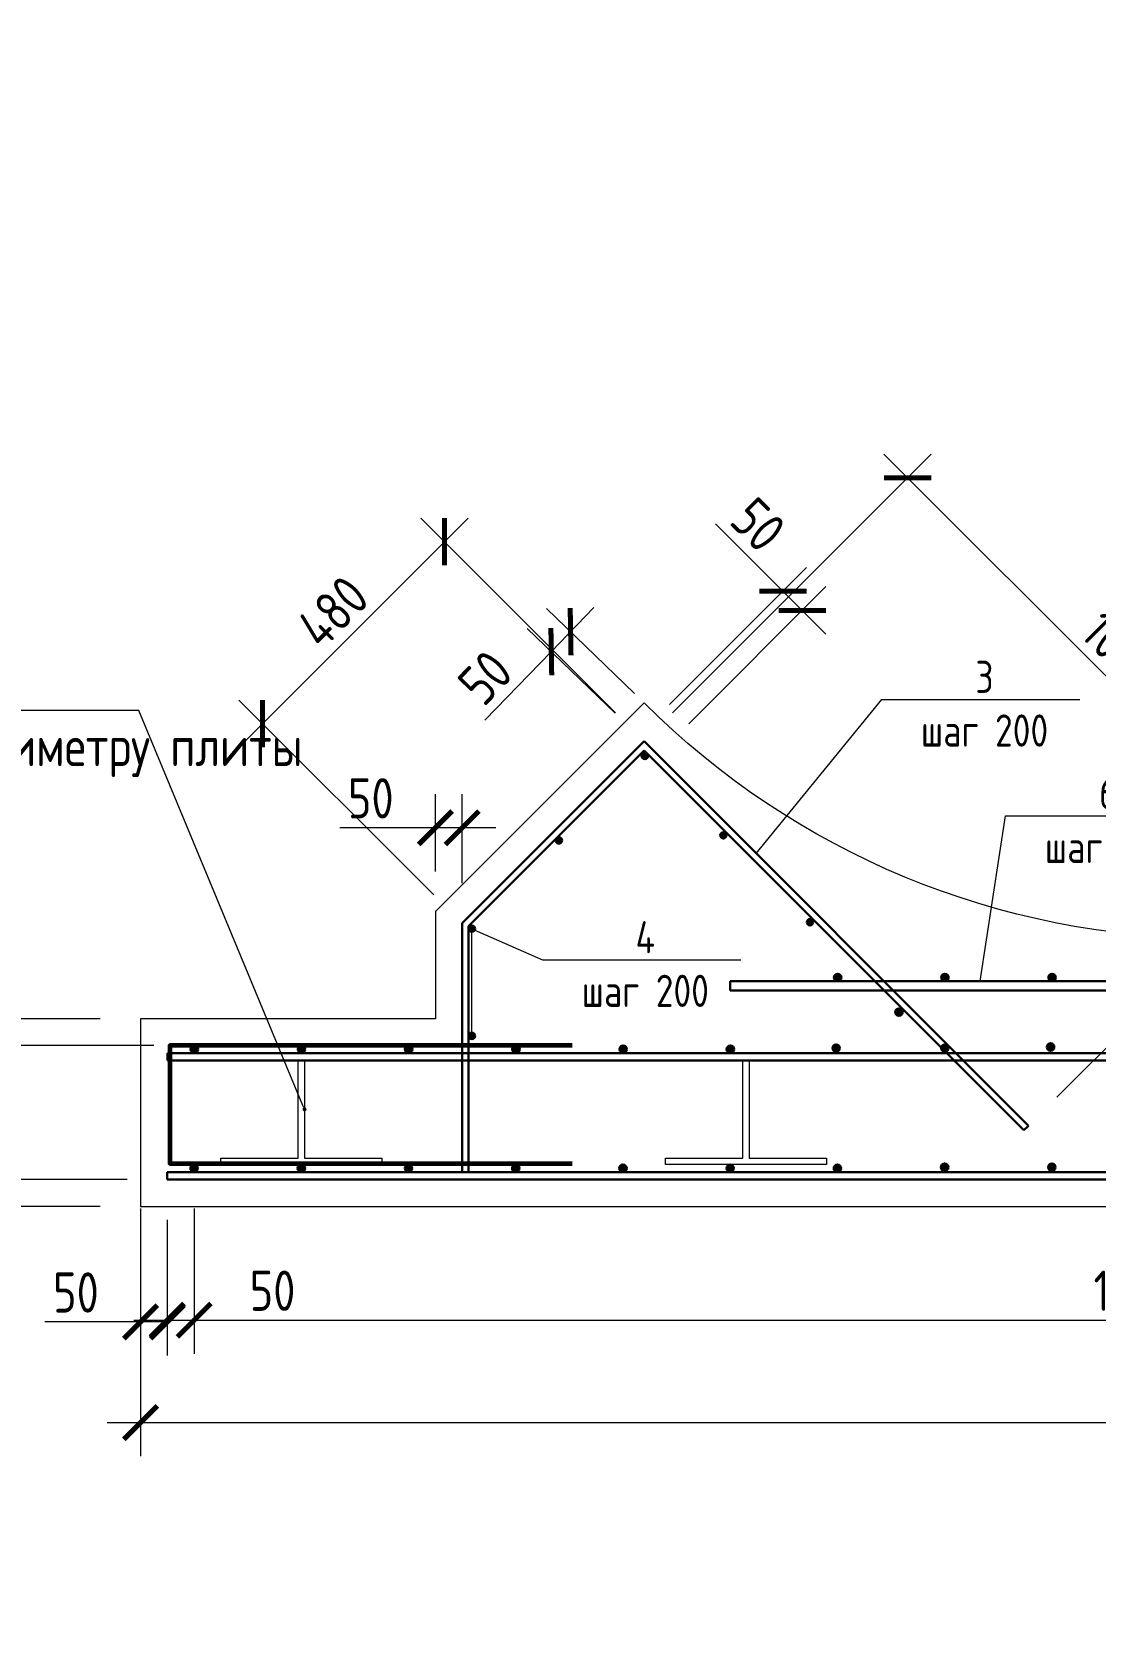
# Model space of a CAD drawing. Header units: millimetres. Extents: x 20530103 to 31271019, y 32092698 to 33532929.
# Drawn here: x 26327213 to 26335145, y 32992275 to 33004184 of the extents above; entities that cross this region are included whole.
import ezdxf
from ezdxf import colors
from ezdxf.entities.mleader import LeaderData, LeaderLine
from ezdxf.math import Vec2, Vec3

# ---------------------------------------------------------------- set-up
doc = ezdxf.new("R2010")
doc.units = ezdxf.units.MM
doc.styles.add('GOST 2.304', font='GOST.TTF')
doc.dimstyles.new('м20', dxfattribs={"dimscale": 100, "dimtxt": 3, "dimasz": 2.5, "dimexe": 2.5, "dimexo": 3, "dimgap": 0.7, "dimtad": 1, "dimdec": 0, "dimlfac": 0.2, "dimtxsty": 'GOST 2.304', "dimblk": 'ARCHTICK', "dimcen": 2.5, "dimdle": 2.5, "dimclrd": 7, "dimclre": 7, "dimclrt": 256, "dimadec": 1, "dimazin": 0, "dimtfac": 1, "dimtdec": 0, "dimtmove": 0, "dimatfit": 3, "dimldrblk": 'NONE', "dimfxl": 1, "dimlwd": 20, "dimlwe": 20, "dimarcsym": 0})
doc.dimstyles.new('м25', dxfattribs={"dimscale": 100, "dimtxt": 3, "dimasz": 2.5, "dimexe": 2.5, "dimexo": 3, "dimgap": 0.7, "dimtad": 1, "dimdec": 0, "dimlfac": 0.25, "dimtxsty": 'GOST 2.304', "dimblk": 'ARCHTICK', "dimcen": 2.5, "dimdle": 2.5, "dimclrd": 7, "dimclre": 7, "dimclrt": 256, "dimadec": 1, "dimazin": 0, "dimtfac": 1, "dimtdec": 0, "dimtmove": 0, "dimatfit": 3, "dimldrblk": 'NONE', "dimfxl": 1, "dimlwd": 20, "dimlwe": 20, "dimarcsym": 0})

# ---------------------------------------------------------------- blocks, each defined once
blk = doc.blocks.new('_None')
blk = doc.blocks.new('_ArchTick')
at = {"color": 0, "linetype": 'ByBlock', "const_width": 0.15}
blk.add_lwpolyline([(-0.5, -0.5), (0.5, 0.5)], dxfattribs=at)
blk = doc.blocks.new('*D343')
at = {"color": 7, "linetype": 'Continuous', "lineweight": 20, "transparency": 16777216}
for p, q in [((26326154, 32997071), (26326154, 32995171)), ((26327723, 32996821), (26325904, 32996821)), ((26327723, 32995421), (26325904, 32995421))]:
    blk.add_line(p, q, dxfattribs=at)
at = {"color": 7, "linetype": 'Continuous', "lineweight": 20, "transparency": 16777216, "xscale": 250, "yscale": 250, "zscale": 250}
for p, rotation in [((26326154, 32996821), 90), ((26326154, 32995421), 270)]:
    blk.add_blockref('_ArchTick', p, dxfattribs=dict(at, rotation=rotation))
at = {"color": 7, "linetype": 'Continuous', "lineweight": 20, "transparency": 16777216, "insert": (26325934, 32996121), "char_height": 300, "attachment_point": 5, "rotation": 90, "style": 'GOST 2.304'}
blk.add_mtext('350', dxfattribs=at)
blk = doc.blocks.new('*D344')
at = {"color": 7, "linetype": 'Continuous', "lineweight": 20, "transparency": 16777216}
for p, q in [((26328423, 32995405), (26328423, 32994322)), ((26343623, 32995405), (26343623, 32994322)), ((26328173, 32994572), (26343873, 32994572))]:
    blk.add_line(p, q, dxfattribs=at)
at = {"color": 7, "linetype": 'Continuous', "lineweight": 20, "transparency": 16777216, "xscale": 250, "yscale": 250, "zscale": 250, "rotation": 180}
blk.add_blockref('_ArchTick', (26328423, 32994572), dxfattribs=at)
at = {"color": 7, "linetype": 'Continuous', "lineweight": 20, "transparency": 16777216, "xscale": 250, "yscale": 250, "zscale": 250}
blk.add_blockref('_ArchTick', (26343623, 32994572), dxfattribs=at)
at = {"color": 7, "linetype": 'Continuous', "lineweight": 20, "transparency": 16777216, "insert": (26336023, 32994792), "char_height": 300, "attachment_point": 5, "style": 'GOST 2.304'}
blk.add_mtext('19х200=3800', dxfattribs=at)
blk = doc.blocks.new('*D345')
at = {"color": 7, "linetype": 'Continuous', "lineweight": 20, "transparency": 16777216}
for p, q in [((26328023, 32995405), (26328023, 32994309)), ((26328223, 32995321), (26328223, 32994309)), ((26328023, 32994559), (26327310, 32994559)), ((26328223, 32994559), (26327773, 32994559))]:
    blk.add_line(p, q, dxfattribs=at)
at = {"color": 7, "linetype": 'Continuous', "lineweight": 20, "transparency": 16777216, "xscale": 250, "yscale": 250, "zscale": 250, "rotation": 180}
blk.add_blockref('_ArchTick', (26328023, 32994559), dxfattribs=at)
at = {"color": 7, "linetype": 'Continuous', "lineweight": 20, "transparency": 16777216, "xscale": 250, "yscale": 250, "zscale": 250}
blk.add_blockref('_ArchTick', (26328223, 32994559), dxfattribs=at)
at = {"color": 7, "linetype": 'Continuous', "lineweight": 20, "transparency": 16777216, "insert": (26327541, 32994779), "char_height": 300, "attachment_point": 5, "style": 'GOST 2.304'}
blk.add_mtext('50', dxfattribs=at)
blk = doc.blocks.new('*D346')
at = {"color": 7, "linetype": 'Continuous', "lineweight": 20, "transparency": 16777216}
for p, q in [((26328223, 32994872), (26328223, 32994822)), ((26328423, 32994872), (26328423, 32994822)), ((26327973, 32994572), (26328423, 32994572)), ((26328423, 32994572), (26329239, 32994572))]:
    blk.add_line(p, q, dxfattribs=at)
at = {"color": 7, "linetype": 'Continuous', "lineweight": 20, "transparency": 16777216, "xscale": 250, "yscale": 250, "zscale": 250, "rotation": 180}
blk.add_blockref('_ArchTick', (26328223, 32994572), dxfattribs=at)
at = {"color": 7, "linetype": 'Continuous', "lineweight": 20, "transparency": 16777216, "xscale": 250, "yscale": 250, "zscale": 250}
blk.add_blockref('_ArchTick', (26328423, 32994572), dxfattribs=at)
at = {"color": 7, "linetype": 'Continuous', "lineweight": 20, "transparency": 16777216, "insert": (26329008, 32994792), "char_height": 300, "attachment_point": 5, "style": 'GOST 2.304'}
blk.add_mtext('50', dxfattribs=at)
blk = doc.blocks.new('*D347')
at = {"color": 7, "linetype": 'Continuous', "lineweight": 20, "transparency": 16777216}
for p, q in [((26327923, 32995621), (26326708, 32995621)), ((26326958, 32995621), (26326958, 32995171)), ((26327723, 32995421), (26326708, 32995421)), ((26326958, 32995421), (26326958, 32994703))]:
    blk.add_line(p, q, dxfattribs=at)
at = {"color": 7, "linetype": 'Continuous', "lineweight": 20, "transparency": 16777216, "xscale": 250, "yscale": 250, "zscale": 250}
for p, rotation in [((26326958, 32995621), 90), ((26326958, 32995421), 270)]:
    blk.add_blockref('_ArchTick', p, dxfattribs=dict(at, rotation=rotation))
at = {"color": 7, "linetype": 'Continuous', "lineweight": 20, "transparency": 16777216, "insert": (26326738, 32994933), "char_height": 300, "attachment_point": 5, "rotation": 90, "style": 'GOST 2.304'}
blk.add_mtext('50', dxfattribs=at)
blk = doc.blocks.new('*D348')
at = {"color": 7, "linetype": 'Continuous', "lineweight": 20, "transparency": 16777216}
for p, q in [((26326958, 32995371), (26326958, 32996871)), ((26328123, 32996621), (26326708, 32996621)), ((26327923, 32995621), (26326708, 32995621))]:
    blk.add_line(p, q, dxfattribs=at)
at = {"color": 7, "linetype": 'Continuous', "lineweight": 20, "transparency": 16777216, "xscale": 250, "yscale": 250, "zscale": 250}
for p, rotation in [((26326958, 32996621), 90), ((26326958, 32995621), 270)]:
    blk.add_blockref('_ArchTick', p, dxfattribs=dict(at, rotation=rotation))
at = {"color": 7, "linetype": 'Continuous', "lineweight": 20, "transparency": 16777216, "insert": (26326738, 32996121), "char_height": 300, "attachment_point": 5, "rotation": 90, "style": 'GOST 2.304'}
blk.add_mtext('250', dxfattribs=at)
blk = doc.blocks.new('*D349')
at = {"color": 7, "linetype": 'Continuous', "lineweight": 20, "transparency": 16777216}
for p, q in [((26326958, 32996821), (26326958, 32997534)), ((26327723, 32996821), (26326708, 32996821)), ((26326958, 32996371), (26326958, 32996821)), ((26328123, 32996621), (26326708, 32996621))]:
    blk.add_line(p, q, dxfattribs=at)
at = {"color": 7, "linetype": 'Continuous', "lineweight": 20, "transparency": 16777216, "xscale": 250, "yscale": 250, "zscale": 250}
for p, rotation in [((26326958, 32996821), 90), ((26326958, 32996621), 270)]:
    blk.add_blockref('_ArchTick', p, dxfattribs=dict(at, rotation=rotation))
at = {"color": 7, "linetype": 'Continuous', "lineweight": 20, "transparency": 16777216, "insert": (26326738, 32997303), "char_height": 300, "attachment_point": 5, "rotation": 90, "style": 'GOST 2.304'}
blk.add_mtext('50', dxfattribs=at)
blk = doc.blocks.new('*D350')
at = {"color": 7, "linetype": 'Continuous', "lineweight": 20, "transparency": 16777216}
for p, q in [((26328023, 32995105), (26328023, 32993558)), ((26344023, 32995121), (26344023, 32993558)), ((26327773, 32993808), (26344273, 32993808))]:
    blk.add_line(p, q, dxfattribs=at)
at = {"color": 7, "linetype": 'Continuous', "lineweight": 20, "transparency": 16777216, "xscale": 250, "yscale": 250, "zscale": 250, "rotation": 180}
blk.add_blockref('_ArchTick', (26328023, 32993808), dxfattribs=at)
at = {"color": 7, "linetype": 'Continuous', "lineweight": 20, "transparency": 16777216, "xscale": 250, "yscale": 250, "zscale": 250}
blk.add_blockref('_ArchTick', (26344023, 32993808), dxfattribs=at)
at = {"color": 7, "linetype": 'Continuous', "lineweight": 20, "transparency": 16777216, "insert": (26336023, 32994028), "char_height": 300, "attachment_point": 5, "style": 'GOST 2.304'}
blk.add_mtext('4000', dxfattribs=at)
blk = doc.blocks.new('*D353')
at = {"color": 7, "linetype": 'Continuous', "lineweight": 20, "transparency": 16777216}
for p, q in [((26331406, 32999889), (26331088, 32999560)), ((26331709, 32999249), (26331052, 32999883)), ((26331564, 32999100), (26330908, 32999734)), ((26331088, 32999560), (26330593, 32999048))]:
    blk.add_line(p, q, dxfattribs=at)
at = {"color": 7, "linetype": 'Continuous', "lineweight": 20, "transparency": 16777216, "xscale": 250, "yscale": 250, "zscale": 250}
for p, rotation in [((26331232, 32999709), 46.00110337564821), ((26331088, 32999560), 226.0011033756482)]:
    blk.add_blockref('_ArchTick', p, dxfattribs=dict(at, rotation=rotation))
at = {"color": 7, "linetype": 'Continuous', "lineweight": 20, "transparency": 16777216, "insert": (26330595, 32999367), "char_height": 300, "attachment_point": 5, "rotation": 46.0011, "style": 'GOST 2.304'}
blk.add_mtext('50', dxfattribs=at)
blk = doc.blocks.new('*D354')
at = {"color": 7, "linetype": 'Continuous', "lineweight": 20, "transparency": 16777216}
for p, q in [((26332816, 33000012), (26332313, 33000515)), ((26331969, 32999165), (26332993, 33000188)), ((26332113, 32999021), (26333137, 33000045)), ((26333137, 32999691), (26332816, 33000012))]:
    blk.add_line(p, q, dxfattribs=at)
at = {"color": 7, "linetype": 'Continuous', "lineweight": 20, "transparency": 16777216, "xscale": 250, "yscale": 250, "zscale": 250}
for p, rotation in [((26332816, 33000012), 134.9958017126058), ((26332960, 32999868), 314.9958017126058)]:
    blk.add_blockref('_ArchTick', p, dxfattribs=dict(at, rotation=rotation))
at = {"color": 7, "linetype": 'Continuous', "lineweight": 20, "transparency": 16777216, "insert": (26332632, 33000507), "char_height": 300, "attachment_point": 5, "rotation": 314.9958, "style": 'GOST 2.304'}
blk.add_mtext('50', dxfattribs=at)
blk = doc.blocks.new('*D355')
at = {"color": 7, "linetype": 'Continuous', "lineweight": 20, "transparency": 16777216}
for p, q in [((26330223, 32997921), (26330223, 32998496)), ((26330423, 32997834), (26330423, 32998496)), ((26330223, 32998246), (26329510, 32998246)), ((26330673, 32998246), (26330223, 32998246))]:
    blk.add_line(p, q, dxfattribs=at)
at = {"color": 7, "linetype": 'Continuous', "lineweight": 20, "transparency": 16777216, "xscale": 250, "yscale": 250, "zscale": 250, "rotation": 180}
blk.add_blockref('_ArchTick', (26330223, 32998246), dxfattribs=at)
at = {"color": 7, "linetype": 'Continuous', "lineweight": 20, "transparency": 16777216, "xscale": 250, "yscale": 250, "zscale": 250}
blk.add_blockref('_ArchTick', (26330423, 32998246), dxfattribs=at)
at = {"color": 7, "linetype": 'Continuous', "lineweight": 20, "transparency": 16777216, "insert": (26329741, 32998466), "char_height": 300, "attachment_point": 5, "style": 'GOST 2.304'}
blk.add_mtext('50', dxfattribs=at)
blk = doc.blocks.new('_Dot')
at = {"color": 0, "linetype": 'ByBlock', "lineweight": -2}
blk.add_line((-0.5, 0), (-1, 0), dxfattribs=at)
at = {"color": 0, "linetype": 'ByBlock', "const_width": 0.5}
blk.add_lwpolyline([(-0.25, 0, 1), (0.25, 0, 1)], format="xyb", close=True, dxfattribs=at)
blk = doc.blocks.new('*D357')
at = {"color": 7, "linetype": 'Continuous', "lineweight": 20, "transparency": 16777216}
for p, q in [((26330468, 33000557), (26328757, 32998846)), ((26331568, 32999103), (26330114, 33000557)), ((26330211, 32997746), (26328757, 32999199))]:
    blk.add_line(p, q, dxfattribs=at)
at = {"color": 7, "linetype": 'Continuous', "lineweight": 20, "transparency": 16777216, "xscale": 250, "yscale": 250, "zscale": 250}
for p, rotation in [((26330291, 33000380), 44.99999999992135), ((26328934, 32999023), 224.9999999999214)]:
    blk.add_blockref('_ArchTick', p, dxfattribs=dict(at, rotation=rotation))
at = {"linetype": 'Continuous', "transparency": 16777216, "insert": (26329457, 32999857), "char_height": 300, "attachment_point": 5, "rotation": 45, "style": 'GOST 2.304'}
blk.add_mtext('480', dxfattribs=at)
blk = doc.blocks.new('*D403')
at = {"color": 7, "linetype": 'Continuous', "lineweight": 20, "transparency": 16777216}
for p, q in [((26331992, 32999103), (26333923, 33001034)), ((26333569, 33001034), (26336791, 32997812)), ((26334860, 32996235), (26336791, 32998166))]:
    blk.add_line(p, q, dxfattribs=at)
at = {"color": 7, "linetype": 'Continuous', "lineweight": 20, "transparency": 16777216, "xscale": 250, "yscale": 250, "zscale": 250}
for p, rotation in [((26333746, 33000857), 135), ((26336614, 32997989), 315)]:
    blk.add_blockref('_ArchTick', p, dxfattribs=dict(at, rotation=rotation))
at = {"linetype": 'Continuous', "transparency": 16777216, "insert": (26335336, 32999579), "char_height": 300, "attachment_point": 5, "rotation": 315, "style": 'GOST 2.304'}
blk.add_mtext('1014', dxfattribs=at)

msp = doc.modelspace()

# ---------------------------------------------------------------- hatches: boundary and pattern name
at = {"linetype": 'Continuous', "lineweight": 15}
h = msp.add_hatch(dxfattribs=at)
h.set_pattern_fill('ANSI31', scale=2)
h.set_pattern_definition([(45, (26331761.9543, 32998758.0576), (-4.4901, 4.4901), [])])
h.paths.add_polyline_path([(26331761.9543, 32998782.0576, 1), (26331809.9543, 32998782.0576, 1)])
h = msp.add_hatch(dxfattribs=at)
h.set_pattern_fill('ANSI31', scale=2)
h.set_pattern_definition([(45, (26331119.9025, 32998128.1055), (-4.4901, 4.4901), [])])
h.paths.add_polyline_path([(26331119.9025, 32998152.1055, 1), (26331167.9025, 32998152.1055, 1)])
h = msp.add_hatch(dxfattribs=at)
h.set_pattern_fill('ANSI31', scale=2)
h.set_pattern_definition([(45, (26332347.567, 32998165.8355), (-4.4901, 4.4901), [])])
h.paths.add_polyline_path([(26332347.5667, 32998189.8355, 1), (26332395.5667, 32998189.8355, 1)])
h = msp.add_hatch(dxfattribs=at)
h.set_pattern_fill('ANSI31', scale=2)
h.set_pattern_definition([(45, (26330470.791, 32997469.1695), (-4.4901, 4.4901), [])])
h.paths.add_polyline_path([(26330470.7911, 32997493.1695, 1), (26330518.7911, 32997493.1695, 1)])
h = msp.add_hatch(dxfattribs=at)
h.set_pattern_fill('ANSI31', scale=2)
h.set_pattern_definition([(45, (26332994.2626, 32997518.129), (-4.4901, 4.4901), [])])
h.paths.add_polyline_path([(26332994.2626, 32997542.1287, 1), (26333042.2626, 32997542.1287, 1)])
h = msp.add_hatch(dxfattribs=at)
h.set_pattern_fill('ANSI31', scale=2)
h.set_pattern_definition([(45, (26333196.7124, 32997101.202), (-4.49013, 4.49013), [])])
h.paths.add_polyline_path([(26333252.7124, 32997129.2017, 1), (26333196.7124, 32997129.2017, 1)])
h = msp.add_hatch(dxfattribs=at)
h.set_pattern_fill('ANSI31', scale=2)
h.set_pattern_definition([(45, (26333996.7124, 32997101.202), (-4.49013, 4.49013), [])])
h.paths.add_polyline_path([(26334052.7124, 32997129.2017, 1), (26333996.7124, 32997129.2017, 1)])
h = msp.add_hatch(dxfattribs=at)
h.set_pattern_fill('ANSI31', scale=2)
h.set_pattern_definition([(45, (26334796.7124, 32997101.202), (-4.49013, 4.49013), [])])
h.paths.add_polyline_path([(26334852.7124, 32997129.2017, 1), (26334796.7124, 32997129.2017, 1)])
h = msp.add_hatch(dxfattribs=at)
h.set_pattern_fill('ANSI31', scale=2)
h.set_pattern_definition([(45, (26333653.774, 32996842.176), (-4.49013, 4.49013), [])])
h.paths.add_polyline_path([(26333709.7741, 32996870.1758, 1), (26333653.7741, 32996870.1758, 1)])
h = msp.add_hatch(dxfattribs=at)
h.set_pattern_fill('ANSI31', scale=2)
h.set_pattern_definition([(45, (26330470.791, 32996669.1695), (-4.4901, 4.4901), [])])
h.paths.add_polyline_path([(26330518.7911, 32996693.1695, 1), (26330470.7911, 32996693.1695, 1)])
h = msp.add_hatch(dxfattribs=at)
h.set_pattern_fill('ANSI31', scale=2)
h.set_pattern_definition([(45, (26328396.328, 32996565.202), (-4.49013, 4.49013), [])])
h.paths.add_polyline_path([(26328452.3282, 32996593.2017, 1), (26328396.3282, 32996593.2017, 1)])
h = msp.add_hatch(dxfattribs=at)
h.set_pattern_fill('ANSI31', scale=2)
h.set_pattern_definition([(45, (26329196.328, 32996565.202), (-4.49013, 4.49013), [])])
h.paths.add_polyline_path([(26329252.3282, 32996593.2017, 1), (26329196.3282, 32996593.2017, 1)])
h = msp.add_hatch(dxfattribs=at)
h.set_pattern_fill('ANSI31', scale=2)
h.set_pattern_definition([(45, (26329996.328, 32996565.202), (-4.49013, 4.49013), [])])
h.paths.add_polyline_path([(26330052.3282, 32996593.2017, 1), (26329996.3282, 32996593.2017, 1)])
h = msp.add_hatch(dxfattribs=at)
h.set_pattern_fill('ANSI31', scale=2)
h.set_pattern_definition([(45, (26330796.328, 32996565.202), (-4.49013, 4.49013), [])])
h.paths.add_polyline_path([(26330852.3282, 32996593.2017, 1), (26330796.3282, 32996593.2017, 1)])
h = msp.add_hatch(dxfattribs=at)
h.set_pattern_fill('ANSI31', scale=2)
h.set_pattern_definition([(45, (26331596.328, 32996565.202), (-4.49013, 4.49013), [])])
h.paths.add_polyline_path([(26331652.3282, 32996593.2017, 1), (26331596.3282, 32996593.2017, 1)])
h = msp.add_hatch(dxfattribs=at)
h.set_pattern_fill('ANSI31', scale=2)
h.set_pattern_definition([(45, (26332396.328, 32996565.202), (-4.49013, 4.49013), [])])
h.paths.add_polyline_path([(26332452.3282, 32996593.2017, 1), (26332396.3282, 32996593.2017, 1)])
h = msp.add_hatch(dxfattribs=at)
h.set_pattern_fill('ANSI31', scale=2)
h.set_pattern_definition([(45, (26333185.145, 32996573.5467), (-4.49013, 4.49013), [])])
h.paths.add_polyline_path([(26333241.1449, 32996601.5467, 1), (26333185.1449, 32996601.5467, 1)])
h = msp.add_hatch(dxfattribs=at)
h.set_pattern_fill('ANSI31', scale=2)
h.set_pattern_definition([(45, (26333996.306, 32996573.605), (-4.49013, 4.49013), [])])
h.paths.add_polyline_path([(26334052.3061, 32996601.6053, 1), (26333996.3061, 32996601.6053, 1)])
h = msp.add_hatch(dxfattribs=at)
h.set_pattern_fill('ANSI31', scale=2)
h.set_pattern_definition([(45, (26334785.123, 32996581.95), (-4.49013, 4.49013), [])])
h.paths.add_polyline_path([(26334841.1229, 32996609.9502, 1), (26334785.1229, 32996609.9502, 1)])
h = msp.add_hatch(dxfattribs=at)
h.set_pattern_fill('ANSI31', scale=2)
h.set_pattern_definition([(45, (26328394.791, 32995677.202), (-4.49013, 4.49013), [])])
h.paths.add_polyline_path([(26328450.7911, 32995705.2017, 1), (26328394.7911, 32995705.2017, 1)])
h = msp.add_hatch(dxfattribs=at)
h.set_pattern_fill('ANSI31', scale=2)
h.set_pattern_definition([(45, (26329194.791, 32995677.202), (-4.49013, 4.49013), [])])
h.paths.add_polyline_path([(26329250.7911, 32995705.2017, 1), (26329194.7911, 32995705.2017, 1)])
h = msp.add_hatch(dxfattribs=at)
h.set_pattern_fill('ANSI31', scale=2)
h.set_pattern_definition([(45, (26329994.791, 32995677.202), (-4.49013, 4.49013), [])])
h.paths.add_polyline_path([(26330050.7911, 32995705.2017, 1), (26329994.7911, 32995705.2017, 1)])
h = msp.add_hatch(dxfattribs=at)
h.set_pattern_fill('ANSI31', scale=2)
h.set_pattern_definition([(45, (26330794.791, 32995677.202), (-4.49013, 4.49013), [])])
h.paths.add_polyline_path([(26330850.7911, 32995705.2017, 1), (26330794.7911, 32995705.2017, 1)])
h = msp.add_hatch(dxfattribs=at)
h.set_pattern_fill('ANSI31', scale=2)
h.set_pattern_definition([(45, (26331594.791, 32995677.202), (-4.49013, 4.49013), [])])
h.paths.add_polyline_path([(26331650.7911, 32995705.2017, 1), (26331594.7911, 32995705.2017, 1)])
h = msp.add_hatch(dxfattribs=at)
h.set_pattern_fill('ANSI31', scale=2)
h.set_pattern_definition([(45, (26332394.791, 32995677.202), (-4.49013, 4.49013), [])])
h.paths.add_polyline_path([(26332450.7911, 32995705.2017, 1), (26332394.7911, 32995705.2017, 1)])
h = msp.add_hatch(dxfattribs=at)
h.set_pattern_fill('ANSI31', scale=2)
h.set_pattern_definition([(45, (26333194.791, 32995677.202), (-4.49013, 4.49013), [])])
h.paths.add_polyline_path([(26333250.7911, 32995705.2017, 1), (26333194.7911, 32995705.2017, 1)])
h = msp.add_hatch(dxfattribs=at)
h.set_pattern_fill('ANSI31', scale=2)
h.set_pattern_definition([(45, (26333994.769, 32995685.605), (-4.49013, 4.49013), [])])
h.paths.add_polyline_path([(26334050.769, 32995713.6053, 1), (26333994.769, 32995713.6053, 1)])
h = msp.add_hatch(dxfattribs=at)
h.set_pattern_fill('ANSI31', scale=2)
h.set_pattern_definition([(45, (26334794.769, 32995685.605), (-4.49013, 4.49013), [])])
h.paths.add_polyline_path([(26334850.769, 32995713.6053, 1), (26334794.769, 32995713.6053, 1)])

# ---------------------------------------------------------------- linework, layer by layer
at = {"color": 7, "linetype": 'Continuous', "lineweight": 30}
for p, q in [((26330422.7911, 32997533.8185), (26331780.1504, 32998891.1778)), ((26330470.7911, 32997512.8465), (26331780.7099, 32998822.7654)), ((26331780.1504, 32998891.1778), (26334648.2722, 32996023.056)), ((26331780.7099, 32998822.7654), (26334613.0409, 32995990.4344)), ((26330422.7911, 32995677.2017), (26330422.7911, 32997533.8185)), ((26330470.7911, 32995677.2017), (26330470.7911, 32997512.8465)), ((26332422.7911, 32997101.2017), (26339622.7911, 32997101.2017)), ((26332422.7911, 32997101.2017), (26332422.7911, 32997031.2017)), ((26332422.7911, 32997031.2017), (26339622.7911, 32997031.2017)), ((26328224.3282, 32996565.2017), (26343821.254, 32996565.2017)), ((26328224.3282, 32996565.2017), (26328224.3282, 32996509.2017)), ((26328224.3282, 32996509.2017), (26343821.254, 32996509.2017)), ((26330024.3282, 32996509.2017), (26330072.3282, 32996509.2017)), ((26334613.0409, 32995990.4344), (26334648.2722, 32996023.056)), ((26328222.7911, 32995677.2017), (26343822.7911, 32995677.2017)), ((26328222.7911, 32995677.2017), (26328222.7911, 32995621.2017)), ((26328222.7911, 32995621.2017), (26343822.7911, 32995621.2017)), ((26330022.7911, 32995621.2017), (26330070.7911, 32995621.2017))]:
    msp.add_line(p, q, dxfattribs=at)
at = {"color": 7, "linetype": 'Continuous', "lineweight": 20}
msp.add_lwpolyline([(26344022.7911, 32996821.2017), (26341822.7911, 32996821.2017), (26341822.7911, 32997621.2017), (26340265.4318, 32999178.5611, -0.4142135624), (26331780.1504, 32999178.5611), (26330222.7911, 32997621.2017), (26330222.7911, 32996821.2017), (26328022.7911, 32996821.2017), (26328022.7911, 32995421.2017), (26344022.7911, 32995421.2017), (26344022.7911, 32996821.2017)], format="xyb", dxfattribs=at)
at = {"color": 7, "linetype": 'Continuous', "lineweight": 60}
msp.add_lwpolyline([(26331242.7911, 32996621.2017), (26328242.7911, 32996621.2017), (26328242.7911, 32995741.2017), (26331242.7911, 32995741.2017)], dxfattribs=at)
at = {"color": 7, "linetype": 'Continuous', "lineweight": 20}
for points in [[(26328622.7911, 32995781.2017), (26329198.7911, 32995781.2017), (26329198.7911, 32996509.2017), (26329246.7911, 32996509.2017), (26329246.7911, 32995781.2017), (26329822.7911, 32995781.2017), (26329822.7911, 32995733.2017), (26328622.7911, 32995733.2017), (26328622.7911, 32995781.2017), (26329198.7911, 32995781.2017)], [(26331940.3466, 32995781.2017), (26332516.3466, 32995781.2017), (26332516.3466, 32996509.2017), (26332564.3466, 32996509.2017), (26332564.3466, 32995781.2017), (26333140.3466, 32995781.2017), (26333140.3466, 32995733.2017), (26331940.3466, 32995733.2017), (26331940.3466, 32995781.2017), (26332516.3466, 32995781.2017)]]:
    msp.add_lwpolyline(points, dxfattribs=at)
at = {"color": 7, "linetype": 'Continuous', "lineweight": 30}
for centre, radius in [((26331785.9543, 32998782.0576), 24), ((26331143.9025, 32998152.1055), 24), ((26332371.5667, 32998189.8355), 24), ((26330494.7911, 32997493.1695), 24), ((26333018.2626, 32997542.1287), 24), ((26333224.7124, 32997129.2017), 28), ((26334024.7124, 32997129.2017), 28), ((26334824.7124, 32997129.2017), 28), ((26333681.7741, 32996870.1758), 28), ((26330494.7911, 32996693.1695), 24), ((26328424.3282, 32996593.2017), 28), ((26329224.3282, 32996593.2017), 28), ((26330024.3282, 32996593.2017), 28), ((26330824.3282, 32996593.2017), 28), ((26331624.3282, 32996593.2017), 28), ((26332424.3282, 32996593.2017), 28), ((26333213.1449, 32996601.5467), 28), ((26334024.3061, 32996601.6053), 28), ((26334813.1229, 32996609.9502), 28), ((26328422.7911, 32995705.2017), 28), ((26329222.7911, 32995705.2017), 28), ((26330022.7911, 32995705.2017), 28), ((26330822.7911, 32995705.2017), 28), ((26331622.7911, 32995705.2017), 28), ((26332422.7911, 32995705.2017), 28), ((26333222.7911, 32995705.2017), 28), ((26334022.769, 32995713.6053), 28), ((26334822.769, 32995713.6053), 28)]:
    msp.add_circle(centre, radius, dxfattribs=at)

# ---------------------------------------------------------------- dimensions: what is measured, and where the dimension line sits
at = {"color": 7, "linetype": 'Continuous'}
for p2, distance, picture, middle in [((26334648.2722, 32996023.056), 2780.5218, '*D403', (26335335.9006, 32999578.8062)), ((26330422.7911, 32997533.8185), -2105.5947, '*D357', (26329457.027, 32999856.9419))]:
    dim = msp.add_aligned_dim(p1=(26331780.1504, 32998891.1778), p2=p2, distance=distance, dimstyle='м25', dxfattribs=at)
    dim.commit()
    dim.dimension.update_dxf_attribs({"geometry": picture, "text_midpoint": middle})
at = {"color": 7, "linetype": 'Continuous', "lineweight": 20}
for p1, p2, distance, picture, middle in [((26331901.0315, 32998809.2659), (26331757.3504, 32998952.968), -1497.3441, '*D354', (26332631.8179, 33000507.2417)), ((26331924.4775, 32999040.6386), (26331780.1504, 32998891.1778), -962.5956, '*D353', (26330595.4465, 32999366.781))]:
    dim = msp.add_aligned_dim(p1=p1, p2=p2, distance=distance, text='50', dimstyle='м20', override={"dimlfac": 0.25, "dimclrt": 7}, dxfattribs=at)
    dim.commit()
    dim.dimension.update_dxf_attribs({"geometry": picture, "text_midpoint": middle})
for base, p1, p2, picture, middle in [((26330222.7911, 32998246.1837), (26330422.7911, 32997533.8185), (26330222.7911, 32997621.2017), '*D355', (26329740.7911, 32998246.1837)), ((26328222.7911, 32994559.0316), (26328022.7911, 32995705.2017), (26328222.7911, 32995621.2017), '*D345', (26327540.7911, 32994559.0316)), ((26328422.7911, 32994572.0568), (26328222.7911, 32994572.0568), (26328422.7911, 32994572.0568), '*D346', (26329008.3911, 32994572.0568))]:
    dim = msp.add_linear_dim(base=base, p1=p1, p2=p2, dimstyle='м20', override={"dimlfac": 0.25, "dimclrt": 7}, dxfattribs=at)
    dim.commit()
    dim.dimension.update_dxf_attribs({"geometry": picture, "text_midpoint": middle, "dimtype": 160})
for base, p1, p2, picture, middle in [((26326958.2433, 32996821.2017), (26328422.7911, 32996621.2017), (26328022.7911, 32996821.2017), '*D349', (26326958.2433, 32997303.2017)), ((26326958.2433, 32995621.2017), (26328022.7911, 32995421.2017), (26328222.7911, 32995621.2017), '*D347', (26326958.2433, 32994933.365))]:
    dim = msp.add_linear_dim(base=base, p1=p1, p2=p2, angle=90, dimstyle='м20', override={"dimlfac": 0.25, "dimclrt": 7}, dxfattribs=at)
    dim.commit()
    dim.dimension.update_dxf_attribs({"geometry": picture, "text_midpoint": middle, "dimtype": 160})
for base, p1, p2, picture, middle in [((26326153.571, 32995421.2017), (26328022.7911, 32996821.2017), (26328022.7911, 32995421.2017), '*D343', (26325933.571, 32996121.2017)), ((26326958.2433, 32996621.2017), (26328222.7911, 32995621.2017), (26328422.7911, 32996621.2017), '*D348', (26326738.2433, 32996121.2017))]:
    dim = msp.add_linear_dim(base=base, p1=p1, p2=p2, angle=90, dimstyle='м20', override={"dimlfac": 0.25, "dimclrt": 7}, dxfattribs=at)
    dim.commit()
    dim.dimension.update_dxf_attribs({"geometry": picture, "text_midpoint": middle})
for base, p1, p2, text, override, picture, middle in [((26343622.7911, 32994572.0568), (26328422.7911, 32995705.2017), (26343622.7911, 32995705.2017), '19х200=3800', {"dimlfac": 0.25, "dimblk1": 'ArchTick', "dimblk2": 'ArchTick', "dimsah": 1, "dimsd2": 0, "dimclrt": 7}, '*D344', (26336022.7911, 32994792.0568)), ((26344022.7911, 32993807.8898), (26328022.7911, 32995405.2017), (26344022.7911, 32995421.2017), '4000', {"dimlfac": 0.25, "dimblk1": 'ArchTick', "dimblk2": 'ArchTick', "dimsah": 1, "dimclrt": 7}, '*D350', (26336022.7911, 32994027.8898))]:
    dim = msp.add_linear_dim(base=base, p1=p1, p2=p2, text=text, dimstyle='м20', override=override, dxfattribs=at)
    dim.commit()
    dim.dimension.update_dxf_attribs({"geometry": picture, "text_midpoint": middle})

# ---------------------------------------------------------------- leaders
ml = msp.add_multileader_mtext('Standard', dxfattribs=at)
ml.set_content('б\\Pхомут \\Pшаг 400', color=7, style='GOST 2.304')
ml.set_leader_properties(linetype='Continuous', lineweight=20)
ml.set_arrow_properties(name='NONE')
ml.build(insert=Vec2(0, 0))
ml.multileader.update_dxf_attribs({"text_left_attachment_type": 6, "text_right_attachment_type": 6, "dogleg_length": 3, "arrow_head_size": 30, "scale": 100})
ctx = ml.context
ctx.base_point, ctx.scale, ctx.char_height, ctx.arrow_head_size, ctx.landing_gap_size, ctx.plane_origin = Vec3(26471638.9034, 33003821.9181), 100, 300, 30, 0, Vec3(26476620.669, 33003400.2429)
ctx.left_attachment, ctx.right_attachment, ctx.text_align_type = 6, 6, 1
notes = []
notes.append((ctx, [(0, (1, 1, 0), (26471500.9034, 33003821.9181), (1, 0), 138, [(0, [(26471410.8176, 33003821.9181)], 0, [])])]))
ctx.mtext.insert, ctx.mtext.width, ctx.mtext.alignment, ctx.mtext.flow_direction = Vec3(26472233.6313, 33004181.9181), 2835.083475, 2, 5
ml = msp.add_multileader_mtext('Standard', dxfattribs=at)
ml.set_content('б\\Pхомут \\Pшаг 400', color=7, style='GOST 2.304')
ml.set_leader_properties(linetype='Continuous', lineweight=20)
ml.set_arrow_properties(name='NONE')
ml.build(insert=Vec2(0, 0))
ml.multileader.update_dxf_attribs({"text_left_attachment_type": 6, "text_right_attachment_type": 6, "dogleg_length": 3, "arrow_head_size": 30, "scale": 100})
ctx = ml.context
ctx.base_point, ctx.scale, ctx.char_height, ctx.arrow_head_size, ctx.landing_gap_size, ctx.plane_origin = Vec3(26407072.462, 33003607.3549), 100, 300, 30, 0, Vec3(26412054.2277, 33003185.6797)
ctx.left_attachment, ctx.right_attachment, ctx.text_align_type = 6, 6, 1
notes.append((ctx, [(0, (1, 1, 0), (26406934.462, 33003607.3549), (1, 0), 138, [(0, [(26406844.3763, 33003607.3549)], 0, [])])]))
ctx.mtext.insert, ctx.mtext.width, ctx.mtext.alignment, ctx.mtext.flow_direction = Vec3(26407667.19, 33003967.3549), 2835.083475, 2, 5
ml = msp.add_multileader_mtext('Standard', dxfattribs=at)
ml.set_content('б\\Pхомут \\Pшаг 400', color=7, style='GOST 2.304')
ml.set_leader_properties(linetype='Continuous', lineweight=20)
ml.set_arrow_properties(name='NONE')
ml.build(insert=Vec2(0, 0))
ml.multileader.update_dxf_attribs({"text_left_attachment_type": 6, "text_right_attachment_type": 6, "dogleg_length": 3, "arrow_head_size": 30, "scale": 100})
ctx = ml.context
ctx.base_point, ctx.scale, ctx.char_height, ctx.arrow_head_size, ctx.landing_gap_size, ctx.plane_origin = Vec3(26218114.2093, 33003440.5078), 100, 300, 30, 0, Vec3(26223095.975, 33003018.8326)
ctx.left_attachment, ctx.right_attachment, ctx.text_align_type = 6, 6, 1
notes.append((ctx, [(0, (1, 1, 0), (26217976.2093, 33003440.5078), (1, 0), 138, [(0, [(26217886.1235, 33003440.5078)], 0, [])])]))
ctx.mtext.insert, ctx.mtext.width, ctx.mtext.alignment, ctx.mtext.flow_direction = Vec3(26218708.9372, 33003800.5078), 2835.083475, 2, 5
ml = msp.add_multileader_mtext('Standard', dxfattribs=at)
ml.set_content('{\\C7;б\\P(П-образ. хомут) шаг200 по периметру плиты}', color=84, style='GOST 2.304')
ml.set_leader_properties(linetype='Continuous', lineweight=20)
ml.set_arrow_properties(name='DOT')
ml.build(insert=Vec2(0, 0))
ml.multileader.update_dxf_attribs({"text_left_attachment_type": 6, "text_right_attachment_type": 6, "dogleg_length": 3, "arrow_head_size": 30, "scale": 100})
ctx = ml.context
ctx.base_point, ctx.scale, ctx.char_height, ctx.arrow_head_size, ctx.landing_gap_size, ctx.plane_origin = Vec3(26323683.0374, 32999121.7912), 100, 300, 30, 0, Vec3(26324728.0364, 32999370.9089)
ctx.left_attachment, ctx.right_attachment, ctx.text_align_type = 6, 6, 1
notes.append((ctx, [(1, (1, 1, 0), (26328009.5374, 32999121.7912), (-1, 0), 107, [(0, [(26329246.7911, 32996145.2017)], 0, [])])]))
ctx.mtext.insert, ctx.mtext.width, ctx.mtext.defined_height, ctx.mtext.alignment, ctx.mtext.flow_direction = Vec3(26325759.253, 32999506.111), 4423.082589, 2213.9, 2, 5
ml = msp.add_multileader_mtext('Standard', dxfattribs=at)
ml.set_content('{\\C7;3\\Pшаг 200}', color=84, style='GOST 2.304')
ml.set_leader_properties(linetype='Continuous', lineweight=20)
ml.set_arrow_properties(name='NONE')
ml.build(insert=Vec2(0, 0))
ml.multileader.update_dxf_attribs({"text_left_attachment_type": 6, "text_right_attachment_type": 6, "dogleg_length": 3, "arrow_head_size": 24, "scale": 100})
ctx = ml.context
ctx.base_point, ctx.scale, ctx.char_height, ctx.arrow_head_size, ctx.landing_gap_size, ctx.plane_origin = Vec3(26333793.1828, 32999203.7947), 100, 240, 24, 0, Vec3(26331260.1104, 33000949.9884)
ctx.left_attachment, ctx.right_attachment, ctx.text_align_type = 6, 6, 1
notes.append((ctx, [(0, (1, 1, 0), (26333553.1828, 32999203.7947), (1, 0), 240, [(0, [(26332616.4348, 32998054.8934)], 0, [])])]))
ctx.mtext.insert, ctx.mtext.alignment, ctx.mtext.flow_direction = Vec3(26334320.3379, 32999491.7947), 2, 5
ml = msp.add_multileader_mtext('Standard', dxfattribs=at)
ml.set_content('{\\C7;6\\Pшаг 200}', color=84, style='GOST 2.304')
ml.set_leader_properties(linetype='Continuous', lineweight=20)
ml.set_arrow_properties(name='NONE')
ml.build(insert=Vec2(0, 0))
ml.multileader.update_dxf_attribs({"text_left_attachment_type": 6, "text_right_attachment_type": 6, "dogleg_length": 3, "arrow_head_size": 24, "scale": 100})
ctx = ml.context
ctx.base_point, ctx.scale, ctx.char_height, ctx.arrow_head_size, ctx.landing_gap_size, ctx.plane_origin = Vec3(26334718.0642, 32998335.6507), 100, 240, 24, 0, Vec3(26332184.9918, 33000081.8443)
ctx.left_attachment, ctx.right_attachment, ctx.text_align_type = 6, 6, 1
notes.append((ctx, [(0, (1, 1, 0), (26334478.0642, 32998335.6507), (1, 0), 240, [(0, [(26334286.9079, 32997101.2017)], 0, [])])]))
ctx.mtext.insert, ctx.mtext.alignment, ctx.mtext.flow_direction = Vec3(26335245.2193, 32998623.6507), 2, 5
ml = msp.add_multileader_mtext('Standard', dxfattribs=at)
ml.set_content('{\\C7;4\\Pшаг 200}', color=84, style='GOST 2.304')
ml.set_leader_properties(linetype='Continuous', lineweight=20)
ml.set_arrow_properties(name='NONE')
ml.build(insert=Vec2(0, 0))
ml.multileader.update_dxf_attribs({"text_left_attachment_type": 6, "text_right_attachment_type": 6, "dogleg_length": 3, "arrow_head_size": 24, "scale": 100})
ctx = ml.context
ctx.base_point, ctx.scale, ctx.char_height, ctx.arrow_head_size, ctx.landing_gap_size, ctx.plane_origin = Vec3(26331261.9113, 32997261.5986), 100, 240, 24, 0, Vec3(26328081.3438, 32999332.0168)
ctx.left_attachment, ctx.right_attachment, ctx.text_align_type = 6, 6, 1
notes.append((ctx, [(0, (1, 1, 0), (26331021.9113, 32997261.5986), (1, 0), 240, [(1, [(26330494.7911, 32996693.1695), (26330494.7911, 32997493.1695)], 0, [])])]))
ctx.mtext.insert, ctx.mtext.alignment, ctx.mtext.flow_direction = Vec3(26331789.0664, 32997549.5986), 2, 5
ml = msp.add_multileader_mtext('Standard', dxfattribs=at)
ml.set_content('в\\P(П-образ. хомут) шаг200 по периметру плиты', color=7, style='GOST 2.304')
ml.set_leader_properties(linetype='Continuous', lineweight=20)
ml.set_arrow_properties(name='NONE')
ml.build(insert=Vec2(0, 0))
ml.multileader.update_dxf_attribs({"text_left_attachment_type": 6, "text_right_attachment_type": 6, "dogleg_length": 3, "arrow_head_size": 30, "scale": 100})
ctx = ml.context
ctx.base_point, ctx.scale, ctx.char_height, ctx.arrow_head_size, ctx.landing_gap_size, ctx.plane_origin = Vec3(26460094.9949, 32993638.7107), 100, 300, 30, 0, Vec3(26459889.0052, 32993060.2429)
ctx.left_attachment, ctx.right_attachment, ctx.text_align_type = 6, 6, 1
notes.append((ctx, [(0, (1, 1, 0), (26459987.9949, 32993638.7107), (1, 0), 107, [(0, [(26459103.2281, 32997202.9181)], 0, [])])]))
ctx.mtext.insert, ctx.mtext.width, ctx.mtext.alignment, ctx.mtext.flow_direction = Vec3(26461600.2449, 32994023.0306), 3276.040401, 2, 5
ml = msp.add_multileader_mtext('Standard', dxfattribs=at)
ml.set_content('в\\P(П-образ. хомут) шаг200 по периметру плиты', color=7, style='GOST 2.304')
ml.set_leader_properties(linetype='Continuous', lineweight=20)
ml.set_arrow_properties(name='NONE')
ml.build(insert=Vec2(0, 0))
ml.multileader.update_dxf_attribs({"text_left_attachment_type": 6, "text_right_attachment_type": 6, "dogleg_length": 3, "arrow_head_size": 30, "scale": 100})
ctx = ml.context
ctx.base_point, ctx.scale, ctx.char_height, ctx.arrow_head_size, ctx.landing_gap_size, ctx.plane_origin = Vec3(26395117.5034, 32992952.3549), 100, 300, 30, 0, Vec3(26395322.5639, 32992845.6797)
ctx.left_attachment, ctx.right_attachment, ctx.text_align_type = 6, 6, 1
notes.append((ctx, [(0, (1, 1, 0), (26395010.5034, 32992952.3549), (1, 0), 107, [(0, [(26394536.7868, 32996988.3549)], 0, [])])]))
ctx.mtext.insert, ctx.mtext.width, ctx.mtext.alignment, ctx.mtext.flow_direction = Vec3(26396622.7534, 32993336.6747), 3276.040401, 2, 5
ml = msp.add_multileader_mtext('Standard', dxfattribs=at)
ml.set_content('в\\P(П-образ. хомут) шаг200 по периметру плиты', color=7, style='GOST 2.304')
ml.set_leader_properties(linetype='Continuous', lineweight=20)
ml.set_arrow_properties(name='NONE')
ml.build(insert=Vec2(0, 0))
ml.multileader.update_dxf_attribs({"text_left_attachment_type": 6, "text_right_attachment_type": 6, "dogleg_length": 3, "arrow_head_size": 30, "scale": 100})
ctx = ml.context
ctx.base_point, ctx.scale, ctx.char_height, ctx.arrow_head_size, ctx.landing_gap_size, ctx.plane_origin = Vec3(26206159.2506, 32992785.5078), 100, 300, 30, 0, Vec3(26206364.3111, 32992678.8326)
ctx.left_attachment, ctx.right_attachment, ctx.text_align_type = 6, 6, 1
notes.append((ctx, [(0, (1, 1, 0), (26206052.2506, 32992785.5078), (1, 0), 107, [(0, [(26205578.5341, 32996821.5078)], 0, [])])]))
ctx.mtext.insert, ctx.mtext.width, ctx.mtext.alignment, ctx.mtext.flow_direction = Vec3(26207664.5006, 32993169.8276), 3276.040401, 2, 5
ml = msp.add_multileader_mtext('Standard', dxfattribs=at)
ml.set_content('а\\P"лягушка"\\Pшаг не более 800х800', color=7, style='GOST 2.304')
ml.set_leader_properties(linetype='Continuous', lineweight=20)
ml.set_arrow_properties(name='NONE')
ml.build(insert=Vec2(0, 0))
ml.multileader.update_dxf_attribs({"text_left_attachment_type": 6, "text_right_attachment_type": 6, "dogleg_length": 3, "arrow_head_size": 30, "scale": 100})
ctx = ml.context
ctx.base_point, ctx.scale, ctx.char_height, ctx.arrow_head_size, ctx.landing_gap_size, ctx.plane_origin = Vec3(26345354.4289, 32994187.8538), 100, 300, 30, 0, Vec3(26323023.6805, 32998875.6221)
ctx.left_attachment, ctx.right_attachment, ctx.text_align_type = 6, 6, 1
notes.append((ctx, [(1, (1, 1, 0), (26345216.4289, 32994187.8538), (1, 0), 138, [(0, [(26342469.0132, 32996145.2017)], 0, [])])]))
ctx.mtext.insert, ctx.mtext.width, ctx.mtext.alignment, ctx.mtext.flow_direction = Vec3(26346465.6228, 32994547.8538), 2835.083475, 2, 5
ml = msp.add_multileader_mtext('Standard', dxfattribs=at)
ml.set_content('а\\P"лягушка"\\Pшаг не более 800х800', color=7, style='GOST 2.304')
ml.set_leader_properties(linetype='Continuous', lineweight=20)
ml.set_arrow_properties(name='NONE')
ml.build(insert=Vec2(0, 0))
ml.multileader.update_dxf_attribs({"text_left_attachment_type": 6, "text_right_attachment_type": 6, "dogleg_length": 3, "arrow_head_size": 30, "scale": 100})
ctx = ml.context
ctx.base_point, ctx.scale, ctx.char_height, ctx.arrow_head_size, ctx.landing_gap_size, ctx.plane_origin = Vec3(26473854.9034, 32995571.9181), 100, 300, 30, 0, Vec3(26478836.669, 32995150.2429)
ctx.left_attachment, ctx.right_attachment, ctx.text_align_type = 6, 6, 1
notes.append((ctx, [(0, (1, 1, 0), (26473716.9034, 32995571.9181), (1, 0), 138, [(0, [(26473626.8176, 32995571.9181)], 0, [])])]))
ctx.mtext.insert, ctx.mtext.width, ctx.mtext.alignment, ctx.mtext.flow_direction = Vec3(26474966.0973, 32995931.9181), 2835.083475, 2, 5
ml = msp.add_multileader_mtext('Standard', dxfattribs=at)
ml.set_content('а\\P"лягушка"\\Pшаг не более 800х800', color=7, style='GOST 2.304')
ml.set_leader_properties(linetype='Continuous', lineweight=20)
ml.set_arrow_properties(name='NONE')
ml.build(insert=Vec2(0, 0))
ml.multileader.update_dxf_attribs({"text_left_attachment_type": 6, "text_right_attachment_type": 6, "dogleg_length": 3, "arrow_head_size": 30, "scale": 100})
ctx = ml.context
ctx.base_point, ctx.scale, ctx.char_height, ctx.arrow_head_size, ctx.landing_gap_size, ctx.plane_origin = Vec3(26409288.462, 32995357.3549), 100, 300, 30, 0, Vec3(26414270.2277, 32994935.6797)
ctx.left_attachment, ctx.right_attachment, ctx.text_align_type = 6, 6, 1
notes.append((ctx, [(0, (1, 1, 0), (26409150.462, 32995357.3549), (1, 0), 138, [(0, [(26409060.3763, 32995357.3549)], 0, [])])]))
ctx.mtext.insert, ctx.mtext.width, ctx.mtext.alignment, ctx.mtext.flow_direction = Vec3(26410399.6559, 32995717.3549), 2835.083475, 2, 5
ml = msp.add_multileader_mtext('Standard', dxfattribs=at)
ml.set_content('а\\P"лягушка"\\Pшаг не более 800х800', color=7, style='GOST 2.304')
ml.set_leader_properties(linetype='Continuous', lineweight=20)
ml.set_arrow_properties(name='NONE')
ml.build(insert=Vec2(0, 0))
ml.multileader.update_dxf_attribs({"text_left_attachment_type": 6, "text_right_attachment_type": 6, "dogleg_length": 3, "arrow_head_size": 30, "scale": 100})
ctx = ml.context
ctx.base_point, ctx.scale, ctx.char_height, ctx.arrow_head_size, ctx.landing_gap_size, ctx.plane_origin = Vec3(26220330.2093, 32995190.5078), 100, 300, 30, 0, Vec3(26225311.975, 32994768.8326)
ctx.left_attachment, ctx.right_attachment, ctx.text_align_type = 6, 6, 1
notes.append((ctx, [(0, (1, 1, 0), (26220192.2093, 32995190.5078), (1, 0), 138, [(0, [(26220102.1235, 32995190.5078)], 0, [])])]))
ctx.mtext.insert, ctx.mtext.width, ctx.mtext.alignment, ctx.mtext.flow_direction = Vec3(26221441.4032, 32995550.5078), 2835.083475, 2, 5
for ctx, leaders in notes:
    for number, flags, end, landing, length, lines in leaders:
        leader = LeaderData()
        leader.index, (leader.has_last_leader_line, leader.has_dogleg_vector, leader.attachment_direction) = number, flags
        leader.last_leader_point, leader.dogleg_vector, leader.dogleg_length = Vec3(end), Vec3(landing), length
        for number, points, colour, breaks in lines:
            line = LeaderLine()
            line.index, line.vertices, line.color, line.breaks = number, Vec3.list(points), colors.encode_raw_color(colour), breaks
            leader.lines.append(line)
        ctx.leaders.append(leader)

doc.saveas('drawing.dxf')
